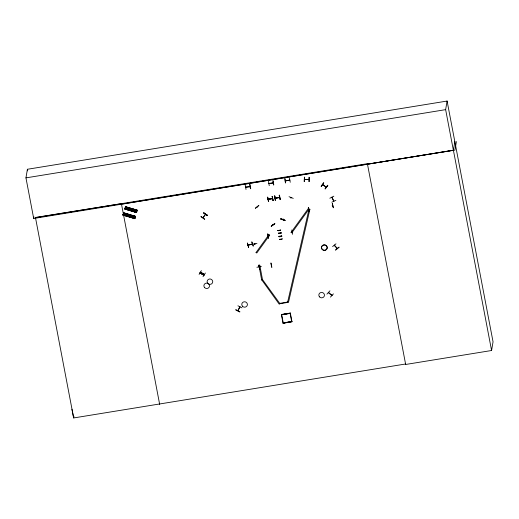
<?xml version="1.0" encoding="UTF-8"?>
<svg xmlns="http://www.w3.org/2000/svg" width="519" height="519" viewBox="0 0 519 519"><rect width="100%" height="100%" fill="white"/><g stroke="black" fill="none" stroke-linecap="round" stroke-linejoin="round"><path stroke-width="0.78" d="M328.423 292.469L328.527 292.353M328.702 292.761L328.527 292.469L331.913 295.246M259.247 266.74L259.124 266.396M259.331 267.116L259.364 266.961M271.249 265.157L271.249 265.027M202.189 273.448L201.956 273.824M202.222 273.98L202.481 273.565M282.861 219.342L283.037 219.024M334.23 245.331L337.233 248.653L337.032 248.095M454.865 141.505L453.379 150.263L33.696 218.486L25.95 177.868L27.403 169.272L447.093 101.049L493.05 341.813L491.577 350.507L405.599 364.481L405.514 364.007L73.666 417.951L71.946 409.251M33.696 218.486L33.956 216.923M73.932 416.4L73.666 417.951L35.48 217.636L367.381 163.686L405.663 364.474L405.566 364.001M122.99 214.918L123.671 212.771L135.485 216.28L134.726 218.687L122.919 215.171L123.016 214.847L134.817 218.395L122.964 215.002L123.146 214.444L134.953 217.967L123.146 214.444M125.481 206.666L137.288 210.195L136.536 212.582L124.729 209.073L124.91 208.45L136.763 211.856L124.956 208.34M124.82 208.781L136.588 212.414L124.774 208.904L125.442 206.776L137.275 210.234L137.068 210.909L125.254 207.399L125.449 206.731M124.184 215.32L124.839 213.192M126 209.176L126.649 207.087M124.982 215.56L125.637 213.426M126.805 209.41L127.447 207.328M126.188 215.872L126.837 213.783M127.992 209.812L128.647 207.684M127.246 216.228L127.901 214.1M129.069 210.085L129.711 207.996M128.453 216.54L129.101 214.457M130.263 210.442L130.911 208.353M201.074 216.442L204.72 219.148M203.733 213.017L207.561 215.437L203.772 212.959M203.059 217.682L205.66 214.243M207.431 215.593L203.746 212.946M199.101 274.408L201.378 270.652M200.12 272.767L204.038 275.044L200.139 272.696M200.418 272.254L204.33 274.538M203.007 276.698L205.388 273M245.228 185.062L246.012 189.448M245.669 187.08L250.08 186.516M245.708 187.028L245.662 187.391M250.015 186.509L249.639 186.769L249.684 186.412M249.71 186.775L249.996 186.36M250.489 188.747L249.71 184.362M235.86 309.668L239.882 311.789M247.388 243.126L248.646 247.284M248.108 244.981L248.173 245.189M237.942 305.788L241.997 307.864M248.413 244.903L248.51 245.078M255.419 208.268L258.897 205.414L255.413 208.177M237.825 310.634L239.895 306.742M237.962 310.758L240.012 306.852M257.288 206.847L257.372 207.126M251.832 241.938L253.266 246.168L251.858 241.99M252 243.982L252.046 244.339M252.487 244.183L252.305 243.904M252.448 244.073L248.114 245.318M254.667 243.813L254.732 244.417L254.823 243.787M254.887 243.872L254.881 244.345L254.647 243.936M256.97 243.482L252.474 244.209M269.692 235.126L256.762 253.025L256.055 252.429M268.466 181.287L269.244 185.666M269.27 183.551L269.251 183.207M268.414 201.398L267.674 197.019L268.466 201.333M268.115 199.037L268.583 199.153M268.154 198.985L268.174 199.348L272.553 198.628M256.892 267.253L261.375 266.584M268.485 199.302L268.057 199.147M261.784 279.936L279.177 304.102L279.903 303.621L262.484 279.559L261.615 279.702L258.897 265.248M272.845 182.967L272.923 182.63M259.02 266.779L258.962 266.552M273.338 182.889L273.234 182.584M261.764 280.039L262.484 279.559L259.772 265.105M273.721 184.972L272.942 180.586L273.76 184.894M259.721 269.367L258.923 264.988L259.734 269.296M272.151 196.396L273.182 200.671L272.216 196.383M272.066 198.615L272.546 198.355M272.17 198.589L268.634 199.244M272.968 200.639L272.164 196.325M267.869 233.907L268.66 238.221M274.752 195.942L275.284 200.289L274.694 195.942M268.355 235.801L268.297 236.158L268.79 235.97M268.686 236.1L268.667 235.756M268.693 236.119L268.725 235.795M256.036 252.532L268.965 234.633M279.605 197.33L275.128 198.018L275.544 197.784M275.667 198.005L275.602 197.823M275.544 200.178L274.733 195.877M271.216 226.219L274.843 223.708M273.02 224.727L272.793 224.396M273 224.63L272.825 224.766M279.228 195.248L280.26 199.523L279.482 195.209M279.183 197.551C281.317 196.772 274.973 199.374 275.232 197.836L275.258 198.2L275.641 197.849M279.527 197.175L279.585 197.486M280.013 199.562L279.241 195.176M284.918 178.614L285.456 183.032L284.925 178.614M270.905 263.042L271.82 267.402L271.015 263.094M285.768 180.567L285.735 180.897L285.716 180.528M280.766 218.869L285.061 220.367L280.798 218.746M289.433 177.913L290.251 182.273M289.381 179.957L289.401 180.301M282.868 219.524L282.946 219.18M289.803 180.216L289.693 179.905M283.076 219.55L283.186 219.187L283.05 219.543M291.042 197.531L290.854 197.888M293.254 198.368L289.038 196.695M309.039 209.053L291.801 232.882L291.094 232.285M291.827 229.943L292.606 234.329M292.119 231.941L291.782 232.356L291.808 231.993M292.216 231.974L292.249 232.123M304.394 177.264L304.244 181.637L304.465 177.206M281.395 314.546L290.342 313.093L281.395 314.546L283.024 323.227L291.983 321.702L283.024 323.227M304.569 179.58L304.588 179.211L304.569 179.58L304.997 179.444M281.687 314.741L290.14 313.372L281.687 314.741L283.225 322.948L291.678 321.572L290.14 313.372M283.225 322.948L291.684 321.501M309.901 209.248L288.506 302.292L287.662 301.993M308.63 179.23L308.578 179.386M308.61 179.58L309.045 179.282M309.253 177.29L309.103 181.656M308.344 207.418L309.142 211.655M291.075 232.389L308.312 208.56M308.799 209.365L308.837 209.313M309.142 209.261L308.734 209.475M309.266 209.481L309.201 209.3M321.293 186.477L323.778 182.85M322.513 184.602L322.597 184.472M326.354 186.821L326.237 187.171L322.701 184.492M322.915 184.998L322.967 184.66M327.794 185.426L325.102 188.91L327.794 185.413M325.141 188.864L327.606 185.225M329.825 198.239L333.827 196.201M331.965 197.175L333.918 201.041M331.79 202.235L335.89 200.321M332.296 203.526L333.334 207.795L332.303 203.454M332.283 205.498L332.244 205.55M332.595 205.453L332.724 205.628M332.588 246.616L335.975 243.82M334.255 245.202L334.658 245.5M334.372 245.104L337.35 248.491M339.004 247.18L335.631 250.054M329.935 290.828L326.925 294.117M339.03 247.2L335.585 250.015M331.907 295.181L331.758 295.343M453.379 150.263L445.639 109.645L447.093 101.049M456.376 141.583L454.936 150.114L367.471 164.16M287.643 302.103L309.019 209.163L308.292 208.67M279.962 303.693L279.436 303.777M123.444 213.491L135.264 216.987L123.444 213.497L123.639 212.835L135.44 216.397L135.303 216.845M135.258 217.013L135.355 216.683L123.496 213.328M123.048 214.743L134.856 218.272M123.087 214.6L134.953 217.954L134.791 218.473M123.58 213.069L135.381 216.598M124.858 208.644L136.679 212.128L124.91 208.476M125.345 207.107L137.113 210.74M137.198 210.48L125.313 207.204L137.126 210.701M137.25 210.312L125.429 206.822M135.401 212.018L136.043 209.929M133.591 218.116L134.233 216.027M268.699 235.918L268.258 235.963L268.745 235.911M272.527 198.479L272.118 198.712M284.983 220.569L280.701 219.044L285.067 220.309M202.871 217.688L205.479 214.315M248.095 245.124L252.338 244.06M331.816 197.421L333.711 201.288M235.736 309.94L239.791 311.971M304.536 179.548L308.974 179.555L304.569 179.34M272.073 198.55L272.507 198.634L268.544 199.095M268.881 183.434L273.292 182.896L268.926 183.596M268.297 235.983L268.725 236.067M291.029 198.115L291.016 197.661M200.918 216.695L204.603 219.297M323.584 182.72L321.086 186.334M200.425 272.28L204.337 274.57M274.713 223.481L271.203 226.284L274.843 223.695M292.139 232.285L291.775 232.317M250.022 186.723L245.675 187.359M326.237 187.145L322.533 184.77M309.077 211.726L308.344 207.347M268.42 238.247L267.642 233.933M287.416 302.46L279.994 303.719L279.916 303.343L287.344 302.084L287.954 302.395M25.95 177.868L445.639 109.645M121.485 204.142L453.392 150.192L491.577 350.507M258.884 265.352L259.753 265.209M35.448 217.474L121.401 203.675L159.677 404.457M289.758 180.223L285.327 180.91L289.758 180.041M332.627 205.615L332.303 205.842M309.181 209.429L308.85 209.657M332.251 205.822L332.66 205.764M308.805 209.637L309.207 209.579M279.157 197.402L279.546 197.324M268.498 199.101L268.089 199.166L268.524 199.251M331.583 295.11L331.868 295.324M331.764 295.486L328.436 292.625M249.924 184.394L250.735 188.702M309.019 209.163L309.882 209.358M124.774 208.904L136.588 212.414M123.503 213.283L135.316 216.799M122.977 214.957L134.81 218.415M200.516 272.144L204.428 274.428M268.946 234.744L269.672 235.237M203.87 212.829L207.548 215.45M333.419 293.871L330.428 297.115M290.342 313.093L291.97 321.774M27.403 169.272L27.708 170.861M275.719 198.096L279.125 197.317M309.013 177.226L309.039 181.663M304.432 177.213L304.497 181.644M281.817 236.346A2.842 0.772 -10.8 0 1 279.027 236.8M282.284 238.824A2.835 0.766 -10.8 0 1 279.501 239.272M281.116 232.648A2.842 0.772 -10.8 0 1 278.32 233.102M281.772 236.009A2.88 0.779 -10.8 0 1 278.943 236.469M281.804 236.171A2.88 0.779 -10.8 0 1 278.969 236.632M281.72 235.821A2.842 0.772 -10.8 0 1 278.93 236.268M281.214 233.18A2.835 0.766 -10.8 0 1 278.431 233.634M281.194 233.005A2.88 0.779 -10.8 0 1 278.366 233.466M281.168 232.843A2.88 0.779 -10.8 0 1 278.34 233.297M280.656 230.261A2.835 0.766 -10.8 0 1 277.873 230.715M280.63 230.105A2.848 0.772 -10.8 0 1 277.834 230.559M280.604 229.988A2.835 0.766 -10.8 0 1 277.821 230.442M282.323 238.993A2.842 0.772 -10.8 0 1 279.533 239.447M246.019 186.983L246.071 187.022M200.016 272.936L203.915 275.252L200.016 272.936M248.62 247.342L247.414 243.067L248.646 247.355M322.195 249.38A2.848 2.725 9.6 0 0 327.035 248.595A2.822 2.705 9.6 0 0 323.862 244.916A2.822 2.705 9.6 0 0 322.221 249.315A2.822 2.705 9.6 0 0 327.022 248.53A2.848 2.725 9.6 0 0 323.85 244.949A2.848 2.725 9.6 0 0 322.195 249.38M319.496 296.855A2.822 2.705 9.6 0 0 324.297 296.077A2.822 2.705 9.6 0 0 321.131 292.463A2.822 2.705 9.6 0 0 319.496 296.855M242.438 306.197A2.822 2.705 9.6 0 0 247.245 305.419A2.822 2.705 9.6 0 0 244.079 301.805A2.822 2.705 9.6 0 0 242.438 306.197M207.782 283.4A2.822 2.705 9.6 0 0 212.582 282.615A2.822 2.705 9.6 0 0 209.417 279.008A2.822 2.705 9.6 0 0 207.782 283.4M204.557 287.532A2.822 2.705 9.6 0 0 209.358 286.748A2.822 2.705 9.6 0 0 206.192 283.134A2.822 2.705 9.6 0 0 204.557 287.532"/></g></svg>
